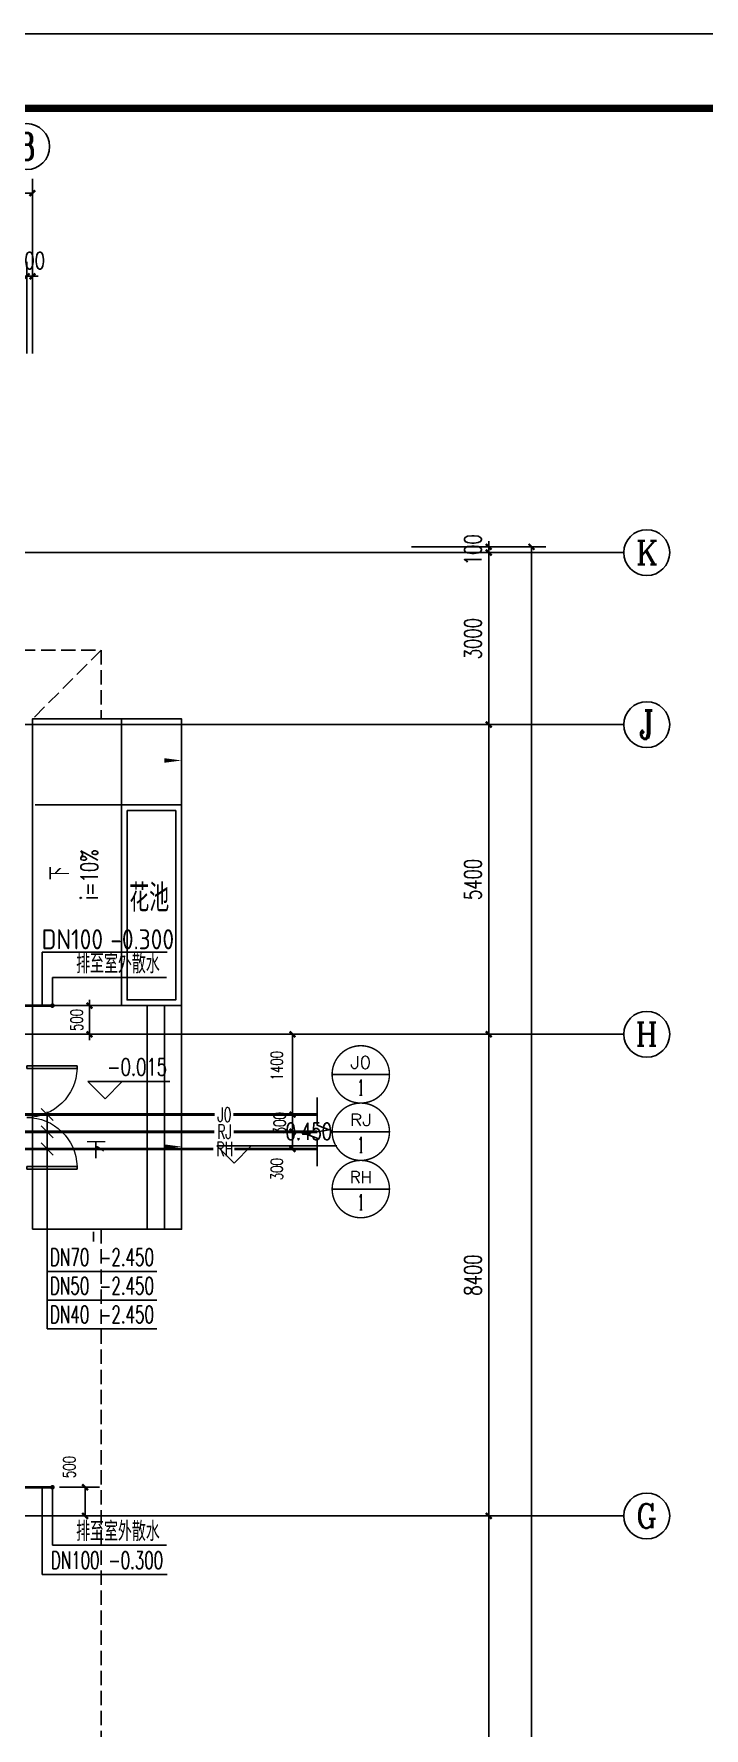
# Model space of a CAD drawing. Extents: x 817814 to 953178, y -139555 to 106956.
# Drawn here: x 912418 to 924105, y 77409 to 106956 of the extents above; entities that cross this region are included whole.
import ezdxf
from ezdxf.enums import TextEntityAlignment as Align

# ---------------------------------------------------------------- set-up
doc = ezdxf.new("R2010")
doc.units = 0
doc.header["$LTSCALE"] = 1000
doc.header["$MEASUREMENT"] = 0
doc.linetypes.add('__DASH', pattern=[0.35, 0.25, -0.1])
for name, color, linetype in [('A-ANNO-IDEN', 3, 'Continuous'), ('A-ANNO-TXT', 7, 'Continuous'), ('AXIS', 3, 'Continuous'), ('AXIS_TEXT', 7, 'Continuous'), ('BTTK', 7, 'Continuous'), ('DIM_ELEV', 3, 'Continuous'), ('DIM_SYMB', 3, 'Continuous'), ('DIM_市政自来水', 7, 'Continuous'), ('DOTE', 8, 'Continuous'), ('E2-楼梯、坡道', 5, 'Continuous'), ('HJ(环境-单体)', 135, 'Continuous'), ('P-ANNO-DIMS', 4, 'Continuous'), ('P-HOWS-IDEN', 160, 'Continuous'), ('P-HOWS-RIDE', 231, 'Continuous'), ('P-RAIN-IDEN', 171, 'Continuous'), ('P-SYMB', 3, 'Continuous'), ('PIPE-市政自来水', 87, 'Continuous'), ('PUB_DIM', 3, 'Continuous'), ('PUB_TEXT', 7, 'Continuous'), ('PUB_TITLE', 4, 'Continuous'), ('TEXT_市政自来水', 7, 'Continuous'), ('WINDOW', 4, 'Continuous'), ('散水', 151, '__DASH')]:
    doc.layers.add(name, color=color, linetype=linetype)
for name, color, linetype, lineweight in [('P-HOWS-PIPE', 5, 'Continuous', 50), ('P-HOWS-RPIP', 231, 'Continuous', 50), ('P-RAIN-PIPE', 4, 'Continuous', 50)]:
    doc.layers.add(name, color=color, linetype=linetype, lineweight=lineweight)
doc.layers.add('建筑底图', color=6, linetype='Continuous', plot=False)
doc.styles.add('_TCH_AXIS', font='COMPLEX', dxfattribs={"bigfont": 'GBCBIG'})
doc.styles.add('_TCH_DIM', font='SIMPLEX', dxfattribs={"bigfont": 'GBCBIG'})
doc.styles.add('_TCH_DIM_T3', font='SIMPLEX', dxfattribs={"width": 0.705882, "bigfont": 'GBCBIG'})
doc.styles.add('_TWT_CIRCLE', font='COMPLEX', dxfattribs={"width": 1.1, "height": 3, "bigfont": 'HZTXT'})
doc.styles.add('_TWT_PIPEDN', font='simplex.shx', dxfattribs={"width": 0.8, "height": 3.5, "bigfont": 'gbcbig.shx'})
doc.styles.add('_TWT_PIPETEXT', font='SIMPLEX', dxfattribs={"width": 0.8, "height": 2.5, "bigfont": 'HZTXT'})
doc.styles.add('COMPLEX', font='COMPLEX')
doc.styles.add('HZ(TK)', font='geniso.shx', dxfattribs={"width": 0.9, "bigfont": 'hztxt.shx'})
doc.styles.get("Standard").update_dxf_attribs({"font": 'GBENOR', "bigfont": 'GBCBIG'})
doc.styles.add('黑体', font='')
doc.styles.get('黑体').set_extended_font_data('SimHei')
doc.dimstyles.new('_TCH_ARCH&&100', dxfattribs={"dimtxt": 297.5, "dimasz": 100, "dimexe": 250, "dimexo": 300, "dimgap": 126.25, "dimtad": 1, "dimdec": 0, "dimzin": 0, "dimdsep": 46, "dimtxsty": '_TCH_DIM_T3', "dimblk": 'ARCHTICK', "dimcen": 0.09, "dimclrt": 7, "dimazin": 2, "dimtfac": 1, "dimtdec": 0, "dimtix": 1, "dimtmove": 2, "dimatfit": 3, "dimfxl": 100, "dimtolj": 1, "dimtzin": 0, "dimarcsym": 0})
doc.dimstyles.new('_TWT_ARCH&&100', dxfattribs={"dimtxt": 212.5, "dimasz": 100, "dimexe": 250, "dimexo": 300, "dimgap": 118.75, "dimtad": 1, "dimdec": 0, "dimzin": 0, "dimdsep": 46, "dimtxsty": '_TCH_DIM_T3', "dimblk": 'ARCHTICK', "dimcen": 0.09, "dimclrt": 7, "dimazin": 2, "dimtfac": 1, "dimtdec": 0, "dimtix": 1, "dimtmove": 2, "dimatfit": 3, "dimfxl": 1, "dimtolj": 1, "dimtzin": 0, "dimarcsym": 0})

# ---------------------------------------------------------------- blocks, each defined once
blk = doc.blocks.new('vhtemplate_2019年新竖式图框_A1')
at = {"layer": 'PUB_TITLE', "color": 7}
blk.add_lwpolyline([(0, 594), (841, 594), (841, 0), (0, 0)], close=True, dxfattribs=at)
at = {"layer": 'PUB_TITLE', "const_width": 1}
blk.add_lwpolyline([(25, 10), (831, 10), (831, 584), (25, 584)], close=True, dxfattribs=at)
at = {"layer": 'BTTK', "color": 4, "style": 'HZ(TK)', "width": 0.9}
for tag, p in [('合作单位_001', (795.83, 509.44)), ('建设单位_001', (795.85, 207.44)), ('工程名称_001', (795.62, 174.44)), ('子项名称_001', (805.71, 157.94)), ('图纸名称_001', (795.45, 138.94))]:
    blk.add_attdef(tag, p, '', height=3.5, dxfattribs=at)
for tag, p in [('注册证书号', (808.5, 279)), ('注册印章号', (808.5, 271)), ('设计号', (806, 193)), ('图别', (789.75, 34)), ('图号', (822.25, 34)), ('版本号', (789.75, 26)), ('日期', (822.25, 26))]:
    blk.add_attdef(tag, text='', height=3.5, dxfattribs=at).set_placement(p, align=Align.MIDDLE)
blk = doc.blocks.new('_ArchTick')
at = {"color": 0, "linetype": 'ByBlock', "const_width": 0.4}
blk.add_lwpolyline([(-0.5, -0.5), (0.5, 0.5)], dxfattribs=at)
blk = doc.blocks.new('*D238')
at = {"layer": 'Defpoints', "color": 0, "transparency": 16777216}
for p in [(579033, 113938), (581423, 113938), (579033, 54938)]:
    blk.add_point(p, dxfattribs=at)
at = {"layer": 'PUB_DIM', "color": 0, "lineweight": -2, "transparency": 16777216}
for p, q in [((579333, 113938), (581673, 113938)), ((581423, 54938), (581423, 113938)), ((579333, 54938), (581673, 54938))]:
    blk.add_line(p, q, dxfattribs=at)
at = {"layer": 'PUB_DIM', "color": 0, "lineweight": -2, "transparency": 16777216, "xscale": 100, "yscale": 100, "zscale": 100}
for p, rotation in [((581423, 113938), 90), ((581423, 54938), 270)]:
    blk.add_blockref('_ArchTick', p, dxfattribs=dict(at, rotation=rotation))
at = {"layer": 'PUB_DIM', "color": 7, "transparency": 16777216, "insert": (581148, 84438), "char_height": 297.5, "attachment_point": 5, "rotation": 90, "style": '_TCH_DIM_T3'}
blk.add_mtext('\\A1;59000', dxfattribs=at)
blk = doc.blocks.new('*D240')
at = {"layer": 'Defpoints', "color": 0, "transparency": 16777216}
for p in [(572721, 120106), (517921, 117911), (572721, 117911)]:
    blk.add_point(p, dxfattribs=at)
at = {"layer": 'PUB_DIM', "color": 0, "lineweight": -2, "transparency": 16777216}
for p, q in [((517921, 118211), (517921, 120356)), ((572721, 118211), (572721, 120356)), ((517921, 120106), (572721, 120106))]:
    blk.add_line(p, q, dxfattribs=at)
at = {"layer": 'PUB_DIM', "color": 0, "lineweight": -2, "transparency": 16777216, "xscale": 100, "yscale": 100, "zscale": 100, "rotation": 180}
blk.add_blockref('_ArchTick', (517921, 120106), dxfattribs=at)
at = {"layer": 'PUB_DIM', "color": 0, "lineweight": -2, "transparency": 16777216, "xscale": 100, "yscale": 100, "zscale": 100}
blk.add_blockref('_ArchTick', (572721, 120106), dxfattribs=at)
at = {"layer": 'PUB_DIM', "color": 7, "transparency": 16777216, "insert": (545321, 120381), "char_height": 297.5, "attachment_point": 5, "style": '_TCH_DIM_T3'}
blk.add_mtext('\\A1;54800', dxfattribs=at)
blk = doc.blocks.new('*D248')
at = {"layer": 'Defpoints', "color": 0, "transparency": 16777216}
for p in [(579033, 97038), (580677, 97038), (579033, 88638)]:
    blk.add_point(p, dxfattribs=at)
at = {"layer": 'PUB_DIM', "color": 0, "lineweight": -2, "transparency": 16777216}
for p, q in [((579333, 97038), (580927, 97038)), ((580677, 88638), (580677, 97038)), ((579333, 88638), (580927, 88638))]:
    blk.add_line(p, q, dxfattribs=at)
at = {"layer": 'PUB_DIM', "color": 0, "lineweight": -2, "transparency": 16777216, "xscale": 100, "yscale": 100, "zscale": 100}
for p, rotation in [((580677, 97038), 90), ((580677, 88638), 270)]:
    blk.add_blockref('_ArchTick', p, dxfattribs=dict(at, rotation=rotation))
at = {"layer": 'PUB_DIM', "color": 7, "transparency": 16777216, "insert": (580402, 92838), "char_height": 297.5, "attachment_point": 5, "rotation": 90, "style": '_TCH_DIM_T3'}
blk.add_mtext('\\A1;8400', dxfattribs=at)
blk = doc.blocks.new('*D249')
at = {"layer": 'Defpoints', "color": 0, "transparency": 16777216}
for p in [(579033, 105438), (580677, 105438), (579033, 97038)]:
    blk.add_point(p, dxfattribs=at)
at = {"layer": 'PUB_DIM', "color": 0, "lineweight": -2, "transparency": 16777216}
for p, q in [((579333, 105438), (580927, 105438)), ((580677, 97038), (580677, 105438)), ((579333, 97038), (580927, 97038))]:
    blk.add_line(p, q, dxfattribs=at)
at = {"layer": 'PUB_DIM', "color": 0, "lineweight": -2, "transparency": 16777216, "xscale": 100, "yscale": 100, "zscale": 100}
for p, rotation in [((580677, 105438), 90), ((580677, 97038), 270)]:
    blk.add_blockref('_ArchTick', p, dxfattribs=dict(at, rotation=rotation))
at = {"layer": 'PUB_DIM', "color": 7, "transparency": 16777216, "insert": (580402, 101238), "char_height": 297.5, "attachment_point": 5, "rotation": 90, "style": '_TCH_DIM_T3'}
blk.add_mtext('\\A1;8400', dxfattribs=at)
blk = doc.blocks.new('*D250')
at = {"layer": 'Defpoints', "color": 0, "transparency": 16777216}
for p in [(579033, 110838), (580677, 110838), (579033, 105438)]:
    blk.add_point(p, dxfattribs=at)
at = {"layer": 'PUB_DIM', "color": 0, "lineweight": -2, "transparency": 16777216}
for p, q in [((579333, 110838), (580927, 110838)), ((580677, 105438), (580677, 110838)), ((579333, 105438), (580927, 105438))]:
    blk.add_line(p, q, dxfattribs=at)
at = {"layer": 'PUB_DIM', "color": 0, "lineweight": -2, "transparency": 16777216, "xscale": 100, "yscale": 100, "zscale": 100}
for p, rotation in [((580677, 110838), 90), ((580677, 105438), 270)]:
    blk.add_blockref('_ArchTick', p, dxfattribs=dict(at, rotation=rotation))
at = {"layer": 'PUB_DIM', "color": 7, "transparency": 16777216, "insert": (580402, 108138), "char_height": 297.5, "attachment_point": 5, "rotation": 90, "style": '_TCH_DIM_T3'}
blk.add_mtext('\\A1;5400', dxfattribs=at)
blk = doc.blocks.new('*D251')
at = {"layer": 'Defpoints', "color": 0, "transparency": 16777216}
for p in [(579033, 113838), (580677, 113838), (579033, 110838)]:
    blk.add_point(p, dxfattribs=at)
at = {"layer": 'PUB_DIM', "color": 0, "lineweight": -2, "transparency": 16777216}
for p, q in [((579333, 113838), (580927, 113838)), ((580677, 110838), (580677, 113838)), ((579333, 110838), (580927, 110838))]:
    blk.add_line(p, q, dxfattribs=at)
at = {"layer": 'PUB_DIM', "color": 0, "lineweight": -2, "transparency": 16777216, "xscale": 100, "yscale": 100, "zscale": 100}
for p, rotation in [((580677, 113838), 90), ((580677, 110838), 270)]:
    blk.add_blockref('_ArchTick', p, dxfattribs=dict(at, rotation=rotation))
at = {"layer": 'PUB_DIM', "color": 7, "transparency": 16777216, "insert": (580402, 112338), "char_height": 297.5, "attachment_point": 5, "rotation": 90, "style": '_TCH_DIM_T3'}
blk.add_mtext('\\A1;3000', dxfattribs=at)
blk = doc.blocks.new('*D252')
at = {"layer": 'Defpoints', "color": 0, "transparency": 16777216}
for p in [(579033, 113938), (579033, 113838), (580677, 113938)]:
    blk.add_point(p, dxfattribs=at)
at = {"layer": 'PUB_DIM', "color": 0, "lineweight": -2, "transparency": 16777216}
for p, q in [((579333, 113938), (580927, 113938)), ((579333, 113838), (580927, 113838)), ((580677, 113938), (580677, 114038)), ((580677, 113838), (580677, 113938)), ((580677, 113838), (580677, 113738))]:
    blk.add_line(p, q, dxfattribs=at)
at = {"layer": 'PUB_DIM', "color": 0, "lineweight": -2, "transparency": 16777216, "xscale": 100, "yscale": 100, "zscale": 100}
for p, rotation in [((580677, 113938), 270), ((580677, 113838), 90)]:
    blk.add_blockref('_ArchTick', p, dxfattribs=dict(at, rotation=rotation))
at = {"layer": 'PUB_DIM', "color": 7, "transparency": 16777216, "insert": (580402, 113888), "char_height": 297.5, "attachment_point": 5, "rotation": 90, "style": '_TCH_DIM_T3'}
blk.add_mtext('\\A1;100', dxfattribs=at)
blk = doc.blocks.new('*D261')
at = {"layer": 'Defpoints', "color": 0, "transparency": 16777216}
for p in [(572721, 118656), (572621, 117011), (572721, 117011)]:
    blk.add_point(p, dxfattribs=at)
at = {"layer": 'PUB_DIM', "color": 0, "lineweight": -2, "transparency": 16777216}
for p, q in [((572621, 117311), (572621, 118906)), ((572721, 117311), (572721, 118906)), ((572621, 118656), (572521, 118656)), ((572621, 118656), (572721, 118656)), ((572721, 118656), (572821, 118656))]:
    blk.add_line(p, q, dxfattribs=at)
at = {"layer": 'PUB_DIM', "color": 0, "lineweight": -2, "transparency": 16777216, "xscale": 100, "yscale": 100, "zscale": 100}
blk.add_blockref('_ArchTick', (572621, 118656), dxfattribs=at)
at = {"layer": 'PUB_DIM', "color": 0, "lineweight": -2, "transparency": 16777216, "xscale": 100, "yscale": 100, "zscale": 100, "rotation": 180}
blk.add_blockref('_ArchTick', (572721, 118656), dxfattribs=at)
at = {"layer": 'PUB_DIM', "color": 7, "transparency": 16777216, "insert": (572671, 118931), "char_height": 297.5, "attachment_point": 5, "style": '_TCH_DIM_T3'}
blk.add_mtext('\\A1;100', dxfattribs=at)
blk = doc.blocks.new('$DorLib2D$00000002')
for p, q in [((-0.5, 0), (-0.5, 0.4875)), ((-0.475, 0.4875), (-0.5, 0.4875)), ((-0.475, 0), (-0.475, 0.4875)), ((0.475, 0), (0.475, 0.4875)), ((0.475, 0.4875), (0.5, 0.4875)), ((0.5, 0), (0.5, 0.4875)), ((-0.5, 0), (-0.475, 0)), ((0.5, 0), (0.475, 0))]:
    blk.add_line(p, q)
at = {"lineweight": 13}
for centre, start, end in [((-0.4875, 0), 0, 88.53072), ((0.4875, 0), 91.46928, 180)]:
    blk.add_arc(centre, 0.4875, start, end, dxfattribs=at)
blk = doc.blocks.new('_AXISO')
blk.add_circle((0, 0), 0.5)
at = {"layer": 'AXIS_TEXT', "style": 'COMPLEX', "width": 1.041667}
blk.add_attdef('A', text='', height=0.56, dxfattribs=at).set_placement((-0.25, -0.28), (0.25, -0.28), align=Align.FIT)
blk = doc.blocks.new('*D463')
at = {"layer": 'Defpoints', "color": 0, "transparency": 16777216}
for p in [(916800, 87809), (916929, 87809), (916800, 87509)]:
    blk.add_point(p, dxfattribs=at)
at = {"layer": 'P-ANNO-DIMS', "color": 0, "lineweight": -2, "transparency": 16777216}
for p, q in [((916929, 87509), (916929, 87809)), ((917100, 87809), (917179, 87809)), ((917100, 87509), (917179, 87509))]:
    blk.add_line(p, q, dxfattribs=at)
at = {"layer": 'P-ANNO-DIMS', "color": 0, "lineweight": -2, "transparency": 16777216, "xscale": 100, "yscale": 100, "zscale": 100}
for p, rotation in [((916929, 87809), 90), ((916929, 87509), 270)]:
    blk.add_blockref('_ArchTick', p, dxfattribs=dict(at, rotation=rotation))
at = {"layer": 'P-ANNO-DIMS', "color": 7, "transparency": 16777216, "insert": (916654, 87157), "char_height": 212.5, "attachment_point": 5, "rotation": 90, "style": '_TCH_DIM_T3'}
blk.add_mtext('\\A1;300', dxfattribs=at)
blk = doc.blocks.new('*D464')
at = {"layer": 'Defpoints', "color": 0, "transparency": 16777216}
for p in [(916800, 88109), (916929, 88109), (916800, 87809)]:
    blk.add_point(p, dxfattribs=at)
at = {"layer": 'P-ANNO-DIMS', "color": 0, "lineweight": -2, "transparency": 16777216}
for p, q in [((916929, 88109), (916929, 88209)), ((916929, 87809), (916929, 88109)), ((917100, 88109), (917179, 88109)), ((916929, 87809), (916929, 87709)), ((917100, 87809), (917179, 87809))]:
    blk.add_line(p, q, dxfattribs=at)
at = {"layer": 'P-ANNO-DIMS', "color": 0, "lineweight": -2, "transparency": 16777216, "xscale": 100, "yscale": 100, "zscale": 100}
for p, rotation in [((916929, 88109), 270), ((916929, 87809), 90)]:
    blk.add_blockref('_ArchTick', p, dxfattribs=dict(at, rotation=rotation))
at = {"layer": 'P-ANNO-DIMS', "color": 7, "transparency": 16777216, "insert": (916704, 87959), "char_height": 212.5, "attachment_point": 5, "rotation": 90, "style": '_TCH_DIM_T3'}
blk.add_mtext('\\A1;300', dxfattribs=at)
blk = doc.blocks.new('*D465')
at = {"layer": 'Defpoints', "color": 0, "transparency": 16777216}
for p in [(916800, 89509), (916929, 89509), (916800, 88109)]:
    blk.add_point(p, dxfattribs=at)
at = {"layer": 'P-ANNO-DIMS', "color": 0, "lineweight": -2, "transparency": 16777216}
for p, q in [((916929, 88109), (916929, 89509)), ((917100, 89509), (917179, 89509)), ((917100, 88109), (917179, 88109))]:
    blk.add_line(p, q, dxfattribs=at)
at = {"layer": 'P-ANNO-DIMS', "color": 0, "lineweight": -2, "transparency": 16777216, "xscale": 100, "yscale": 100, "zscale": 100}
for p, rotation in [((916929, 89509), 90), ((916929, 88109), 270)]:
    blk.add_blockref('_ArchTick', p, dxfattribs=dict(at, rotation=rotation))
at = {"layer": 'P-ANNO-DIMS', "color": 7, "transparency": 16777216, "insert": (916654, 88961), "char_height": 212.5, "attachment_point": 5, "rotation": 90, "style": '_TCH_DIM_T3'}
blk.add_mtext('\\A1;1400', dxfattribs=at)
blk = doc.blocks.new('*D470')
at = {"layer": 'Defpoints', "color": 0, "transparency": 16777216}
for p in [(912563, 81609), (913310, 81609), (912563, 81109)]:
    blk.add_point(p, dxfattribs=at)
at = {"layer": 'P-ANNO-DIMS', "color": 0, "lineweight": -2, "transparency": 16777216}
for p, q in [((912863, 81609), (913560, 81609)), ((913310, 81109), (913310, 81609)), ((912863, 81109), (913560, 81109))]:
    blk.add_line(p, q, dxfattribs=at)
at = {"layer": 'P-ANNO-DIMS', "color": 0, "lineweight": -2, "transparency": 16777216, "xscale": 100, "yscale": 100, "zscale": 100}
for p, rotation in [((913310, 81609), 90), ((913310, 81109), 270)]:
    blk.add_blockref('_ArchTick', p, dxfattribs=dict(at, rotation=rotation))
at = {"layer": 'P-ANNO-DIMS', "color": 7, "transparency": 16777216, "insert": (913035, 81961), "char_height": 212.5, "attachment_point": 5, "rotation": 90, "style": '_TCH_DIM_T3'}
blk.add_mtext('\\A1;500', dxfattribs=at)
blk = doc.blocks.new('*D480')
at = {"layer": 'Defpoints', "color": 0, "transparency": 16777216}
for p in [(912830, 90009), (913389, 90009), (912830, 89509)]:
    blk.add_point(p, dxfattribs=at)
at = {"layer": 'P-ANNO-DIMS', "color": 0, "lineweight": -2, "transparency": 16777216}
for p, q in [((913130, 90009), (913639, 90009)), ((913389, 90009), (913389, 90109)), ((913389, 89509), (913389, 90009)), ((913130, 89509), (913639, 89509)), ((913389, 89509), (913389, 89409))]:
    blk.add_line(p, q, dxfattribs=at)
at = {"layer": 'P-ANNO-DIMS', "color": 0, "lineweight": -2, "transparency": 16777216, "xscale": 100, "yscale": 100, "zscale": 100}
for p, rotation in [((913389, 90009), 270), ((913389, 89509), 90)]:
    blk.add_blockref('_ArchTick', p, dxfattribs=dict(at, rotation=rotation))
at = {"layer": 'P-ANNO-DIMS', "color": 7, "transparency": 16777216, "insert": (913164, 89759), "char_height": 212.5, "attachment_point": 5, "rotation": 90, "style": '_TCH_DIM_T3'}
blk.add_mtext('\\A1;500', dxfattribs=at)
blk = doc.blocks.new('xdzcdxcvf')
at = {"layer": 'A-ANNO-IDEN'}
blk.add_lwpolyline([(574089.2, 103477.7, 0, 0, 0), (575321.4, 103477.7, 0, 80, 0), (575021.4, 103477.7, 0, 0, 0)], format="xyseb", dxfattribs=at)
at = {"layer": 'AXIS'}
for p, q in [((579032.5, 113837.7), (583032.5, 113837.7)), ((579032.5, 110837.7), (583032.5, 110837.7)), ((579032.5, 105437.7), (583032.5, 105437.7)), ((579032.5, 97037.7), (583032.5, 97037.7))]:
    blk.add_line(p, q, dxfattribs=at)
at = {"layer": 'DIM_ELEV'}
for p, q in [((573988.2, 104313.5), (573688.2, 104613.5)), ((573688.2, 104613.5), (575114.3, 104613.5)), ((573988.2, 104313.5), (574288.2, 104613.5)), ((576236.8, 103189.8), (575936.8, 103489.8)), ((575936.8, 103489.8), (578031.2, 103489.8)), ((576236.8, 103189.8), (576536.8, 103489.8))]:
    blk.add_line(p, q, dxfattribs=at)
at = {"layer": 'DIM_SYMB'}
blk.add_lwpolyline([(573458.8, 106226.3, 0, 0, 0), (573458.8, 110212.7, 0, 0, 0), (575321.4, 110212.7, 0, 80, 0), (575021.4, 110212.7, 0, 0, 0)], format="xyseb", dxfattribs=at)
at = {"layer": 'DOTE'}
for p, q in [((512626.4, 113837.7), (579032.5, 113837.7)), ((512626.4, 110837.7), (579032.5, 110837.7)), ((512626.4, 105437.7), (579032.5, 105437.7)), ((512626.4, 97037.7), (579032.5, 97037.7))]:
    blk.add_line(p, q, dxfattribs=at)
at = {"layer": 'E2-楼梯、坡道'}
for points in [[(572721.4, 105937.7), (572721.5, 110937.6), (575321.5, 110937.6), (575321.4, 109437.7)], [(574271.4, 109437.7), (574271.4, 110937.7)], [(574271.4, 109437.7), (572771.4, 109437.7)], [(574271.4, 105937.7), (574271.4, 109437.7), (575321.4, 109437.7), (575321.4, 105937.7)]]:
    blk.add_lwpolyline(points, dxfattribs=at)
for points in [[(572721.4, 102037.7), (574721.4, 102037.7), (574721.4, 105937.7), (572721.4, 105937.7)], [(574721.4, 102037.7), (575021.4, 102037.7), (575021.4, 105937.7), (574721.4, 105937.7)], [(575021.4, 102037.7), (575321.4, 102037.7), (575321.4, 105937.7), (575021.4, 105937.7)]]:
    blk.add_lwpolyline(points, close=True, dxfattribs=at)
at = {"layer": 'HJ(环境-单体)', "linetype": 'Continuous'}
for points in [[(574271.4, 109437.7), (575321.4, 109437.7), (575321.4, 105937.7), (574271.4, 105937.7)], [(574371.4, 109337.7), (575221.4, 109337.7), (575221.4, 106037.7), (574371.4, 106037.7)]]:
    blk.add_lwpolyline(points, close=True, dxfattribs=at)
at = {"layer": '散水'}
blk.add_line((573921.4, 112137.6), (572721.5, 110937.6), dxfattribs=at)
for points in [[(516721.4, 91787.7), (516721.4, 98537.7), (520921.4, 98537.6), (520921.4, 112137.6), (529321.4, 112137.6), (529321.4, 115137.6), (565521.4, 115137.6), (565521.4, 112137.6), (573921.4, 112137.6), (573921.5, 110937.6)], [(573921.4, 102037.7), (573921.4, 66837.7)]]:
    blk.add_lwpolyline(points, dxfattribs=at)
at = {"layer": 'AXIS'}
ref = blk.add_blockref('_AXISO', (572621.4, 120919.2), dxfattribs=dict(at, xscale=800, yscale=800, zscale=800))
ref.add_attrib('A', '8', dxfattribs={"layer": 'AXIS_TEXT', "height": 465.9, "style": '_TCH_AXIS'}).set_placement((572466.1, 120686.2), (572776.7, 120686.2), align=Align.FIT)
ref = blk.add_blockref('_AXISO', (583432.5, 113837.7), dxfattribs=dict(at, xscale=800, yscale=800, zscale=800))
ref.add_attrib('A', 'K', dxfattribs={"layer": 'AXIS_TEXT', "height": 415.3, "style": '_TCH_AXIS'}).set_placement((583244.7, 113630), (583620.4, 113630), align=Align.FIT)
ref = blk.add_blockref('_AXISO', (583432.5, 110837.7), dxfattribs=dict(at, xscale=800, yscale=800, zscale=800))
ref.add_attrib('A', 'J', dxfattribs={"layer": 'AXIS_TEXT', "height": 496.1, "style": '_TCH_AXIS'}).set_placement((583302.6, 110589.6), (583562.4, 110589.6), align=Align.FIT)
ref = blk.add_blockref('_AXISO', (583432.5, 105437.7), dxfattribs=dict(at, xscale=800, yscale=800, zscale=800))
ref.add_attrib('A', 'H', dxfattribs={"layer": 'AXIS_TEXT', "height": 405.5, "style": '_TCH_AXIS'}).set_placement((583239.4, 105234.9), (583625.6, 105234.9), align=Align.FIT)
ref = blk.add_blockref('_AXISO', (583432.5, 97037.7), dxfattribs=dict(at, xscale=800, yscale=800, zscale=800))
ref.add_attrib('A', 'G', dxfattribs={"layer": 'AXIS_TEXT', "height": 425.2, "style": '_TCH_AXIS'}).set_placement((583250.3, 96825.1), (583614.7, 96825.1), align=Align.FIT)
at = {"layer": 'WINDOW', "xscale": -1800, "yscale": 1800, "zscale": 1800, "rotation": 270}
blk.add_blockref('$DorLib2D$00000002', (572621.4, 103987.7), dxfattribs=at)
at = {"layer": 'A-ANNO-TXT', "style": '黑体'}
blk.add_text('下', height=262.9, dxfattribs=at).set_placement((573654.8, 103302.7))
at = {"layer": 'PUB_TEXT', "style": '_TCH_DIM', "width": 0.705882}
blk.add_text('i=10%', height=297.5, rotation=90, dxfattribs=at).set_placement((573861.3, 107779.5))
at = {"layer": 'PUB_TEXT', "style": '_TCH_DIM'}
blk.add_text('下', height=337.6, rotation=90, dxfattribs=at).set_placement((573357.5, 108124.5))
at = {"layer": 'PUB_TEXT'}
blk.add_text('花池', height=482.27, dxfattribs=at).set_placement((574410, 107574.4))
at = {"layer": 'PUB_TEXT', "style": '_TCH_DIM', "width": 0.705882}
for s, p in [('-0.015', (574024.3, 104718.5)), ('-0.450', (576901.2, 103594.8))]:
    blk.add_text(s, height=297.5, dxfattribs=at).set_placement(p)
at = {"layer": 'PUB_DIM'}
for p1, p2, distance, picture, middle in [((517921.4, 117910.8), (572721.4, 117910.8), 2194.7, '*D240', (545321.4, 120380.6)), ((572621.4, 117010.8), (572721.4, 117010.8), 1644.7, '*D261', (572671.4, 118930.6)), ((579032.5, 113837.7), (579032.5, 113937.7), -1644.7, '*D252', (580402.2, 113887.7)), ((579032.5, 54937.7), (579032.5, 113937.7), -2390.1, '*D238', (581147.6, 84437.7)), ((579032.5, 110837.7), (579032.5, 113837.7), -1644.7, '*D251', (580402.2, 112337.7)), ((579032.5, 105437.7), (579032.5, 110837.7), -1644.7, '*D250', (580402.2, 108137.7)), ((579032.5, 97037.7), (579032.5, 105437.7), -1644.7, '*D249', (580402.2, 101237.7)), ((579032.5, 88637.7), (579032.5, 97037.7), -1644.7, '*D248', (580402.2, 92837.7))]:
    dim = blk.add_aligned_dim(p1=p1, p2=p2, distance=distance, dimstyle='_TCH_ARCH&&100', dxfattribs=at)
    dim.commit()
    dim.dimension.update_dxf_attribs({"geometry": picture, "text_midpoint": middle})

msp = doc.modelspace()

# ---------------------------------------------------------------- linework, layer by layer
at = {"layer": 'DIM_市政自来水'}
for p, q in [((918618.3, 88810), (917618.3, 88810)), ((912756.7, 88003.2, 2000), (912544.6, 88215.3, 2000)), ((912650.7, 88159.2, 2000), (912650.7, 86063.8, 2000)), ((912544.6, 87915.3, 2000), (912756.7, 87703.2, 2000)), ((912544.6, 87615.3, 2000), (912756.7, 87403.2, 2000)), ((912650.7, 86063.8, 2000), (912650.7, 84372.7, 2000)), ((913458.5, 86063.8, 2000), (913458.5, 85895.9, 2000)), ((912650.7, 85372.7, 2000), (914562, 85372.7, 2000)), ((912650.7, 84872.7, 2000), (914562, 84872.7, 2000)), ((912650.7, 84372.7, 2000), (914562, 84372.7, 2000))]:
    msp.add_line(p, q, dxfattribs=at)
at = {"layer": 'DIM_市政自来水', "const_width": 25}
msp.add_lwpolyline([(918618.3, 88810, 1), (917618.3, 88810, 1)], format="xyb", close=True, dxfattribs=at)
at = {"layer": 'P-HOWS-IDEN'}
msp.add_line((918618.8, 87810), (917618.8, 87810), dxfattribs=at)
at = {"layer": 'P-HOWS-IDEN', "const_width": 25}
msp.add_lwpolyline([(918618.8, 87810, 1), (917618.8, 87810, 1)], format="xyb", close=True, dxfattribs=at)
at = {"layer": 'P-HOWS-PIPE', "const_width": 50}
for points in [[(909998.7, 87809.2), (912945.3, 87809.2)], [(912945.3, 87809.2), (915563.9, 87809.2)], [(915900.1, 87809.2), (917359.7, 87809.2)]]:
    msp.add_lwpolyline(points, dxfattribs=at)
at = {"layer": 'P-HOWS-RIDE'}
msp.add_line((918618.8, 86810), (917618.8, 86810), dxfattribs=at)
at = {"layer": 'P-HOWS-RIDE', "const_width": 25}
msp.add_lwpolyline([(918618.8, 86810, 1), (917618.8, 86810, 1)], format="xyb", close=True, dxfattribs=at)
at = {"layer": 'P-HOWS-RPIP', "const_width": 50}
for points in [[(910013.9, 87509.2), (912901.6, 87509.2)], [(912901.6, 87509.2), (915548.7, 87509.2)], [(915915.3, 87509.2), (917359.7, 87509.2)]]:
    msp.add_lwpolyline(points, dxfattribs=at)
at = {"layer": 'P-RAIN-IDEN'}
for p, q in [((912562.5, 90940.9), (914742.1, 90940.9)), ((912562.5, 90009.2), (912562.5, 90940.9)), ((912741.4, 90009.2), (912741.4, 90501.7)), ((912741.4, 90501.7), (914729.1, 90501.7)), ((912562.5, 80086.8), (912562.5, 81609.2)), ((912741.4, 81609.2), (912741.4, 80601.8)), ((912741.4, 80601.8), (914729.1, 80601.8)), ((912562.5, 80086.8), (914742.1, 80086.8))]:
    msp.add_line(p, q, dxfattribs=at)
at = {"layer": 'P-RAIN-IDEN', "const_width": 40}
for points in [[(912741.4, 90029.2, -1), (912741.4, 89989.2, -1)], [(912741.4, 81629.2, -1), (912741.4, 81589.2, -1)]]:
    msp.add_lwpolyline(points, format="xyb", close=True, dxfattribs=at)
at = {"layer": 'P-RAIN-PIPE', "const_width": 50}
for points in [[(912043.4, 90009.2), (912741.4, 90009.2)], [(912041.2, 81609.2), (912741.4, 81609.2)]]:
    msp.add_lwpolyline(points, dxfattribs=at)
at = {"layer": 'P-SYMB'}
msp.add_lwpolyline([(917359.7, 88409.2), (917359.7, 87921.7), (917569.7, 87845.3), (917149.7, 87771.2), (917359.7, 87696.7), (917359.7, 87209.2)], dxfattribs=at)
at = {"layer": 'PIPE-市政自来水', "const_width": 50}
for points in [[(912895.6, 88109.2), (909994.9, 88109.2)], [(915567.7, 88109.2), (912895.6, 88109.2)], [(917359.7, 88109.2), (915896.3, 88109.2)]]:
    msp.add_lwpolyline(points, dxfattribs=at)

# ---------------------------------------------------------------- block references
at = {"xscale": 130, "yscale": 130, "zscale": 130}
msp.add_blockref('vhtemplate_2019年新竖式图框_A1', (843848.3, 29735.7), dxfattribs=at)
at = {"layer": '建筑底图'}
msp.add_blockref('xdzcdxcvf', (339672, -15928.4), dxfattribs=at)

# ---------------------------------------------------------------- texts
at = {"layer": 'DIM_市政自来水', "color": 7, "style": '_TWT_CIRCLE'}
for s, height, p, p2 in [('J0', 218.18, (917938.3, 88909.3), (918298.3, 88909.3)), ('1', 269, (918068.9, 88449.6), (918167.6, 88449.6))]:
    msp.add_text(s, height=height, dxfattribs=at).set_placement(p, p2, align=Align.FIT)
at = {"layer": 'DIM_市政自来水', "color": 7, "style": '_TWT_PIPEDN', "width": 0.64}
for s, p in [('DN70', (912700.7, 85472.7, 2000)), ('-2.450', (913556.3, 85472.7, 2000)), ('DN50', (912700.7, 84972.7, 2000)), ('-2.450', (913556.3, 84972.7, 2000)), ('DN40', (912700.7, 84472.7, 2000)), ('-2.450', (913556.3, 84472.7, 2000))]:
    msp.add_text(s, height=300, dxfattribs=at).set_placement(p)
at = {"layer": 'P-HOWS-IDEN', "color": 7, "style": '_TWT_CIRCLE'}
for s, height, p, p2 in [('RJ', 209.51, (917926.7, 87910.9), (918310.8, 87910.9)), ('1', 269, (918069.5, 87449.6), (918168.1, 87449.6))]:
    msp.add_text(s, height=height, dxfattribs=at).set_placement(p, p2, align=Align.FIT)
at = {"layer": 'P-HOWS-IDEN', "style": '_TWT_PIPETEXT', "width": 0.64}
msp.add_text('RJ', height=250, dxfattribs=at).set_placement((915613.9, 87684.2))
at = {"layer": 'P-HOWS-RIDE', "style": '_TWT_PIPETEXT', "width": 0.64}
msp.add_text('RH', height=250, dxfattribs=at).set_placement((915598.7, 87384.2))
at = {"layer": 'P-HOWS-RIDE', "color": 7, "style": '_TWT_CIRCLE'}
for s, height, p, p2 in [('RH', 209.51, (917926.7, 86910.9), (918310.8, 86910.9)), ('1', 269, (918069.5, 86449.6), (918168.1, 86449.6))]:
    msp.add_text(s, height=height, dxfattribs=at).set_placement(p, p2, align=Align.FIT)
at = {"layer": 'P-RAIN-IDEN', "color": 7}
for s, height, p in [('DN100', 350, (912553.7, 90990.9)), ('-0.300', 350, (913749.6, 90990.9)), ('排至室外散水', 337.59, (913155, 90571.7)), ('排至室外散水', 337.59, (913155, 80671.8))]:
    msp.add_text(s, height=height, dxfattribs=at).set_placement(p)
at = {"layer": 'P-RAIN-IDEN', "color": 7, "style": '_TWT_PIPEDN', "width": 0.64}
for s, p in [('DN100', (912715.6, 80186.8)), ('-0.300', (913717.5, 80186.8))]:
    msp.add_text(s, height=300, dxfattribs=at).set_placement(p)
at = {"layer": 'TEXT_市政自来水', "style": '_TWT_PIPETEXT', "width": 0.64}
msp.add_text('J0', height=250, dxfattribs=at).set_placement((915617.7, 87984.2))

# ---------------------------------------------------------------- dimensions: what is measured, and where the dimension line sits
at = {"layer": 'P-ANNO-DIMS'}
for p1, p2, distance, picture, middle in [((912829.8, 89509.2), (912829.8, 90009.2), -558.9, '*D480', (913163.7, 89759.2)), ((916800.1, 87809.2), (916800.1, 88109.2), -129, '*D464', (916704, 87959.2))]:
    dim = msp.add_aligned_dim(p1=p1, p2=p2, distance=distance, dimstyle='_TWT_ARCH&&100', dxfattribs=at)
    dim.commit()
    dim.dimension.update_dxf_attribs({"geometry": picture, "text_midpoint": middle})
for base, p1, p2, picture, middle in [((916929, 89509.2), (916800.1, 88109.2), (916800.1, 89509.2), '*D465', (916654, 88961.2)), ((916929, 87809.2), (916800.1, 87509.2), (916800.1, 87809.2), '*D463', (916654, 87157.2)), ((913309.9, 81609.2), (912562.5, 81109.2), (912562.5, 81609.2), '*D470', (913034.9, 81961.2))]:
    dim = msp.add_linear_dim(base=base, p1=p1, p2=p2, angle=90, dimstyle='_TWT_ARCH&&100', dxfattribs=at)
    dim.commit()
    dim.dimension.update_dxf_attribs({"geometry": picture, "text_midpoint": middle, "dimtype": 161})

doc.saveas('drawing.dxf')
